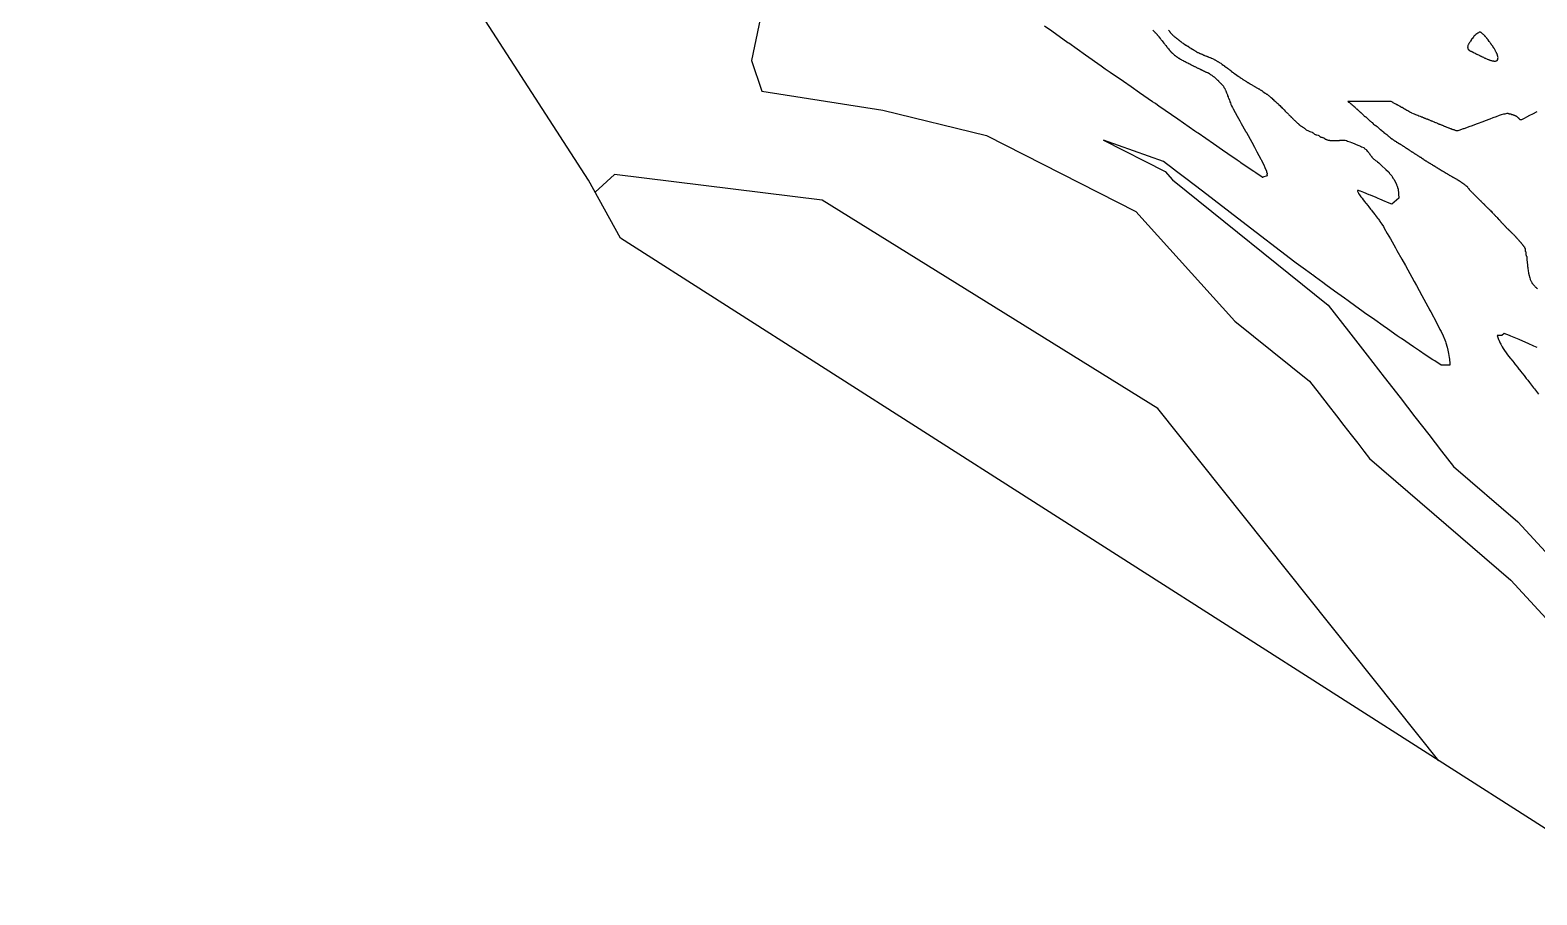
# Model space of a CAD drawing. Header units: metres. Extents: x 483462 to 484492, y 8428718 to 8429266.
# Drawn here: x 483718.7 to 483975.6, y 8428866 to 8429013.4 of the extents above; entities that cross this region are included whole.
import ezdxf

# ---------------------------------------------------------------- set-up
doc = ezdxf.new("R2010")
doc.units = ezdxf.units.M
for name, color, linetype in [('C-TINN-BNDY', 110, 'Continuous'), ('C-TOPO-MAJR', 9, 'Continuous'), ('C-TOPO-MINR', 8, 'Continuous')]:
    doc.layers.add(name, color=color, linetype=linetype)

msp = doc.modelspace()

# ---------------------------------------------------------------- linework, layer by layer
at = {"layer": 'C-TINN-BNDY', "color": 110, "linetype": 'Continuous', "lineweight": -3, "flags": 128}
msp.add_lwpolyline([(483993.83, 8428866.56), (483819.35, 8428977.94), (483813.92, 8428987.8), (483770.38, 8429055.19), (483738.68, 8429097.82), (483737.03, 8429098.64), (483731.94, 8429101.19), (483726.84, 8429103.74), (483721.62, 8429106.34), (483721.48, 8429106.41), (483711.68, 8429111.42)], dxfattribs=at)
at = {"layer": 'C-TOPO-MAJR', "color": 9, "linetype": 'Continuous', "lineweight": -3, "elevation": 1200, "flags": 128}
for points in [[(483844.69, 8429022.65), (483841.66, 8429008.22), (483843.42, 8429003), (483864.06, 8428999.74), (483881.76, 8428995.41), (483907.21, 8428982.47), (483924.1, 8428963.79), (483936.82, 8428953.56), (483938.47, 8428951.44), (483939.99, 8428949.48), (483941.39, 8428947.67), (483942.69, 8428946), (483943.9, 8428944.44), (483945.03, 8428942.99), (483946.08, 8428941.64), (483947.07, 8428940.37), (483971.12, 8428919.67), (483999.22, 8428889.2)], [(483910.1, 8429013.39), (483910.16, 8429013.33), (483910.21, 8429013.28), (483910.25, 8429013.24), (483910.34, 8429013.15), (483910.38, 8429013.11), (483910.43, 8429013.05), (483910.47, 8429013.01), (483910.51, 8429012.97), (483910.55, 8429012.93), (483910.6, 8429012.89), (483910.67, 8429012.81), (483910.71, 8429012.76), (483910.83, 8429012.62), (483910.86, 8429012.58), (483910.94, 8429012.49), (483910.97, 8429012.45), (483911.01, 8429012.41), (483911.06, 8429012.35), (483911.08, 8429012.32), (483911.17, 8429012.22), (483911.19, 8429012.19), (483911.21, 8429012.17), (483911.36, 8429011.98), (483911.38, 8429011.96), (483911.47, 8429011.84), (483911.49, 8429011.82), (483911.54, 8429011.76), (483911.55, 8429011.75), (483911.6, 8429011.69), (483911.64, 8429011.63), (483911.65, 8429011.61), (483911.7, 8429011.55), (483911.8, 8429011.42), (483911.81, 8429011.41), (483911.81, 8429011.41), (483912, 8429011.17), (483912, 8429011.17), (483912, 8429011.17), (483912.02, 8429011.14), (483912.11, 8429011.03), (483912.16, 8429010.97), (483912.2, 8429010.91), (483912.21, 8429010.9), (483912.31, 8429010.77), (483912.47, 8429010.57), (483912.49, 8429010.55), (483912.57, 8429010.44), (483912.6, 8429010.41), (483912.63, 8429010.36), (483912.67, 8429010.32), (483912.74, 8429010.23), (483912.77, 8429010.2), (483912.89, 8429010.05), (483912.91, 8429010.02), (483912.98, 8429009.94), (483913, 8429009.92), (483913.03, 8429009.88), (483913.04, 8429009.87), (483913.07, 8429009.84), (483913.07, 8429009.83), (483913.1, 8429009.8), (483913.18, 8429009.71), (483913.21, 8429009.68), (483913.29, 8429009.59), (483913.32, 8429009.55), (483913.36, 8429009.52), (483913.39, 8429009.49), (483913.43, 8429009.46), (483913.51, 8429009.38), (483913.55, 8429009.34), (483913.63, 8429009.27), (483913.67, 8429009.23), (483913.7, 8429009.21), (483913.72, 8429009.19), (483913.77, 8429009.14), (483913.84, 8429009.09), (483913.9, 8429009.04), (483913.96, 8429009), (483914, 8429008.96), (483914.07, 8429008.92), (483914.13, 8429008.88), (483914.19, 8429008.83), (483914.26, 8429008.79), (483914.28, 8429008.77), (483914.3, 8429008.76), (483914.36, 8429008.72), (483914.43, 8429008.67), (483914.5, 8429008.63), (483914.57, 8429008.59), (483914.64, 8429008.54), (483914.67, 8429008.52), (483914.69, 8429008.51), (483914.77, 8429008.46), (483914.84, 8429008.42), (483914.92, 8429008.38), (483914.99, 8429008.34), (483915.08, 8429008.29), (483915.1, 8429008.28), (483915.13, 8429008.26), (483915.25, 8429008.2), (483915.3, 8429008.17), (483915.45, 8429008.09), (483915.55, 8429008.05), (483915.6, 8429008.02), (483915.76, 8429007.93), (483915.79, 8429007.92), (483915.82, 8429007.9), (483916, 8429007.81), (483916.05, 8429007.79), (483916.25, 8429007.69), (483916.34, 8429007.64), (483916.39, 8429007.62), (483916.61, 8429007.51), (483916.63, 8429007.5), (483916.66, 8429007.48), (483916.88, 8429007.37), (483916.93, 8429007.35), (483917, 8429007.32), (483917.22, 8429007.2), (483917.26, 8429007.19), (483917.49, 8429007.07), (483917.51, 8429007.06), (483917.52, 8429007.06), (483917.55, 8429007.04), (483917.79, 8429006.92), (483917.83, 8429006.9), (483918.07, 8429006.79), (483918.09, 8429006.78), (483918.1, 8429006.78), (483918.31, 8429006.67), (483918.31, 8429006.67), (483918.32, 8429006.67), (483918.32, 8429006.66), (483918.53, 8429006.56), (483918.54, 8429006.56), (483918.56, 8429006.55), (483918.76, 8429006.45), (483918.77, 8429006.45), (483918.91, 8429006.38), (483918.91, 8429006.38), (483918.92, 8429006.38), (483919.07, 8429006.3), (483919.08, 8429006.3), (483919.08, 8429006.3), (483919.19, 8429006.25), (483919.19, 8429006.25), (483919.27, 8429006.22), (483919.27, 8429006.22), (483919.34, 8429006.19), (483919.34, 8429006.19), (483919.4, 8429006.17), (483919.4, 8429006.17), (483919.44, 8429006.16), (483919.46, 8429006.15), (483919.53, 8429006.12), (483919.6, 8429006.08), (483919.68, 8429006.03), (483919.76, 8429005.97), (483919.77, 8429005.97), (483919.85, 8429005.91), (483919.93, 8429005.84), (483920.02, 8429005.77), (483920.05, 8429005.75), (483920.14, 8429005.69), (483920.23, 8429005.63), (483920.3, 8429005.58), (483920.34, 8429005.55), (483920.4, 8429005.51), (483920.47, 8429005.47), (483920.54, 8429005.42), (483920.62, 8429005.36), (483920.65, 8429005.34), (483920.74, 8429005.25), (483920.85, 8429005.14), (483920.89, 8429005.11), (483920.98, 8429005.02), (483921.01, 8429004.99), (483921.13, 8429004.87), (483921.16, 8429004.84), (483921.28, 8429004.72), (483921.32, 8429004.68), (483921.35, 8429004.64), (483921.47, 8429004.53), (483921.5, 8429004.49), (483921.62, 8429004.37), (483921.67, 8429004.33), (483921.7, 8429004.29), (483921.8, 8429004.19), (483921.83, 8429004.16), (483921.85, 8429004.14), (483921.94, 8429004.05), (483921.96, 8429004.03), (483922.04, 8429003.95), (483922.07, 8429003.87), (483922.13, 8429003.81), (483922.21, 8429003.62), (483922.29, 8429003.54), (483922.33, 8429003.49), (483922.37, 8429003.45), (483922.46, 8429003.2), (483922.49, 8429003.18), (483922.51, 8429003.15), (483922.54, 8429003.07), (483922.61, 8429002.88), (483922.67, 8429002.73), (483922.71, 8429002.6), (483922.76, 8429002.47), (483922.81, 8429002.35), (483922.86, 8429002.21), (483922.92, 8429002.04), (483922.94, 8429001.99), (483923.03, 8429001.75), (483923.04, 8429001.73), (483923.15, 8429001.45), (483923.15, 8429001.44), (483923.15, 8429001.43), (483923.24, 8429001.2), (483923.24, 8429001.2), (483923.25, 8429001.17), (483923.32, 8429000.97), (483923.4, 8429000.77), (483923.43, 8429000.7), (483923.53, 8429000.49), (483923.67, 8429000.23), (483923.82, 8428999.95), (483924.16, 8428999.34), (483924.5, 8428998.73), (483924.95, 8428997.91), (483925.19, 8428997.49), (483925.92, 8428996.18), (483925.98, 8428996.06), (483926, 8428996.03), (483926.05, 8428995.95), (483926.97, 8428994.27), (483927.44, 8428993.42), (483927.85, 8428992.67), (483928.54, 8428991.4), (483928.58, 8428991.33), (483928.65, 8428991.2), (483929.11, 8428990.28), (483929.15, 8428990.15), (483929.19, 8428990), (483929.47, 8428989.36), (483929.49, 8428989.21), (483929.59, 8428988.93), (483929.57, 8428988.83), (483929.55, 8428988.78), (483929.61, 8428988.53), (483928.84, 8428988.31), (483928.83, 8428988.3), (483928.82, 8428988.3), (483928.76, 8428988.33), (483928.59, 8428988.43), (483927.65, 8428989.06), (483927.33, 8428989.27), (483926.88, 8428989.57), (483925.11, 8428990.78), (483924.98, 8428990.87), (483924.51, 8428991.2), (483922.88, 8428992.32), (483921.99, 8428992.93), (483920.46, 8428993.99), (483917.83, 8428995.81), (483917.63, 8428995.95), (483917.28, 8428996.18), (483914.35, 8428998.21), (483911.14, 8429000.43), (483910.61, 8429000.8), (483910.43, 8429000.92), (483910.07, 8429001.17), (483907.83, 8429002.71), (483906.39, 8429003.7), (483905.08, 8429004.61), (483902.82, 8429006.16), (483901.98, 8429006.74), (483901.27, 8429007.25), (483898.62, 8429009.12), (483895.77, 8429011.14), (483895.67, 8429011.21), (483895.61, 8429011.25), (483892.86, 8429013.2), (483891.63, 8429014.06)]]:
    msp.add_lwpolyline(points, dxfattribs=at)
at = {"layer": 'C-TOPO-MINR', "color": 8, "linetype": 'Continuous', "lineweight": -3, "flags": 128}
for points, elevation in [([(483912.78, 8429013.4), (483912.82, 8429013.34), (483912.85, 8429013.31), (483912.87, 8429013.27), (483912.92, 8429013.21), (483912.93, 8429013.19), (483912.96, 8429013.16), (483912.97, 8429013.14), (483913.02, 8429013.07), (483913.04, 8429013.04), (483913.06, 8429013.01), (483913.12, 8429012.93), (483913.13, 8429012.91), (483913.17, 8429012.88), (483913.18, 8429012.86), (483913.21, 8429012.83), (483913.29, 8429012.74), (483913.32, 8429012.71), (483913.41, 8429012.62), (483913.43, 8429012.6), (483913.46, 8429012.57), (483913.48, 8429012.55), (483913.51, 8429012.53), (483913.57, 8429012.47), (483913.6, 8429012.45), (483913.71, 8429012.35), (483913.74, 8429012.33), (483913.81, 8429012.27), (483913.84, 8429012.25), (483913.89, 8429012.21), (483913.92, 8429012.19), (483913.96, 8429012.15), (483914.07, 8429012.06), (483914.1, 8429012.04), (483914.3, 8429011.88), (483914.32, 8429011.87), (483914.34, 8429011.85), (483914.46, 8429011.76), (483914.52, 8429011.71), (483914.54, 8429011.7), (483914.59, 8429011.66), (483914.64, 8429011.62), (483914.65, 8429011.61), (483914.71, 8429011.57), (483914.72, 8429011.57), (483914.86, 8429011.46), (483914.87, 8429011.45), (483915.13, 8429011.25), (483915.13, 8429011.25), (483915.13, 8429011.25), (483915.25, 8429011.16), (483915.28, 8429011.14), (483915.28, 8429011.14), (483915.34, 8429011.1), (483915.49, 8429011), (483915.5, 8429011), (483915.75, 8429010.81), (483915.77, 8429010.8), (483915.92, 8429010.7), (483915.94, 8429010.69), (483916, 8429010.68), (483916.07, 8429010.67), (483916.13, 8429010.63), (483916.19, 8429010.59), (483916.21, 8429010.57), (483916.3, 8429010.5), (483916.46, 8429010.39), (483916.49, 8429010.36), (483916.58, 8429010.29), (483916.61, 8429010.28), (483916.67, 8429010.23), (483916.74, 8429010.19), (483916.78, 8429010.17), (483916.87, 8429010.13), (483916.9, 8429010.11), (483916.99, 8429010.07), (483917.01, 8429010.06), (483917.05, 8429010.03), (483917.1, 8429010), (483917.12, 8429009.99), (483917.2, 8429009.94), (483917.23, 8429009.92), (483917.32, 8429009.86), (483917.36, 8429009.83), (483917.42, 8429009.79), (483917.47, 8429009.76), (483917.5, 8429009.74), (483917.54, 8429009.71), (483917.56, 8429009.7), (483917.6, 8429009.67), (483917.63, 8429009.65), (483917.69, 8429009.62), (483917.72, 8429009.6), (483917.79, 8429009.56), (483917.83, 8429009.55), (483917.92, 8429009.52), (483918, 8429009.49), (483918.06, 8429009.47), (483918.1, 8429009.45), (483918.14, 8429009.42), (483918.19, 8429009.4), (483918.27, 8429009.37), (483918.34, 8429009.35), (483918.47, 8429009.31), (483918.53, 8429009.28), (483918.61, 8429009.25), (483918.64, 8429009.23), (483918.65, 8429009.2), (483918.69, 8429009.17), (483918.77, 8429009.14), (483918.85, 8429009.11), (483918.94, 8429009.08), (483919.08, 8429009.03), (483919.16, 8429009), (483919.26, 8429008.96), (483919.31, 8429008.94), (483919.34, 8429008.93), (483919.37, 8429008.92), (483919.48, 8429008.88), (483919.56, 8429008.85), (483919.67, 8429008.8), (483919.8, 8429008.74), (483919.88, 8429008.71), (483920, 8429008.66), (483920.03, 8429008.65), (483920.06, 8429008.63), (483920.13, 8429008.6), (483920.26, 8429008.54), (483920.37, 8429008.49), (483920.5, 8429008.43), (483920.56, 8429008.4), (483920.68, 8429008.33), (483920.71, 8429008.32), (483920.74, 8429008.3), (483920.76, 8429008.29), (483920.78, 8429008.28), (483920.9, 8429008.21), (483920.95, 8429008.18), (483921.06, 8429008.12), (483921.14, 8429008.07), (483921.18, 8429008.04), (483921.3, 8429007.97), (483921.33, 8429007.95), (483921.36, 8429007.93), (483921.49, 8429007.85), (483921.53, 8429007.82), (483921.67, 8429007.73), (483921.73, 8429007.69), (483921.87, 8429007.59), (483921.91, 8429007.56), (483921.94, 8429007.54), (483922.09, 8429007.43), (483922.12, 8429007.42), (483922.14, 8429007.4), (483922.3, 8429007.28), (483922.34, 8429007.25), (483922.52, 8429007.12), (483922.55, 8429007.1), (483922.58, 8429007.07), (483922.77, 8429006.94), (483922.79, 8429006.92), (483922.98, 8429006.78), (483923, 8429006.77), (483923.01, 8429006.76), (483923.21, 8429006.6), (483923.22, 8429006.6), (483923.23, 8429006.59), (483923.45, 8429006.43), (483923.46, 8429006.42), (483923.68, 8429006.25), (483923.69, 8429006.25), (483923.79, 8429006.18), (483923.93, 8429006.07), (483923.93, 8429006.07), (483923.93, 8429006.07), (483924.17, 8429005.89), (483924.18, 8429005.89), (483924.41, 8429005.72), (483924.44, 8429005.7), (483924.67, 8429005.54), (483924.69, 8429005.52), (483924.7, 8429005.52), (483924.7, 8429005.51), (483924.94, 8429005.35), (483924.97, 8429005.33), (483925.19, 8429005.18), (483925.26, 8429005.13), (483925.47, 8429004.99), (483925.51, 8429004.96), (483925.53, 8429004.95), (483925.57, 8429004.92), (483925.78, 8429004.79), (483925.87, 8429004.73), (483926.06, 8429004.62), (483926.12, 8429004.58), (483926.28, 8429004.48), (483926.3, 8429004.46), (483926.33, 8429004.45), (483926.47, 8429004.36), (483926.53, 8429004.33), (483926.67, 8429004.25), (483926.78, 8429004.18), (483926.9, 8429004.11), (483926.96, 8429004.07), (483926.99, 8429004.05), (483927.1, 8429003.99), (483927.16, 8429003.96), (483927.27, 8429003.89), (483927.38, 8429003.84), (483927.45, 8429003.8), (483927.55, 8429003.74), (483927.57, 8429003.72), (483927.6, 8429003.7), (483927.69, 8429003.65), (483927.74, 8429003.62), (483927.84, 8429003.57), (483927.93, 8429003.52), (483928.04, 8429003.45), (483928.13, 8429003.4), (483928.21, 8429003.36), (483928.33, 8429003.29), (483928.41, 8429003.24), (483928.53, 8429003.17), (483928.59, 8429003.13), (483928.66, 8429003.08), (483928.7, 8429003.05), (483928.74, 8429003.02), (483928.81, 8429002.97), (483928.88, 8429002.92), (483929.03, 8429002.82), (483929.1, 8429002.78), (483929.26, 8429002.67), (483929.33, 8429002.62), (483929.51, 8429002.49), (483929.57, 8429002.45), (483929.63, 8429002.4), (483929.83, 8429002.25), (483929.95, 8429002.17), (483930, 8429002.13), (483930.05, 8429002.08), (483930.11, 8429002.03), (483930.22, 8429001.93), (483930.26, 8429001.91), (483930.48, 8429001.72), (483930.5, 8429001.7), (483930.74, 8429001.5), (483930.75, 8429001.49), (483930.76, 8429001.48), (483931.01, 8429001.25), (483931.01, 8429001.25), (483931.07, 8429001.19), (483931.25, 8429001.02), (483931.26, 8429001.01), (483931.39, 8429000.89), (483931.39, 8429000.88), (483931.47, 8429000.82), (483931.54, 8429000.75), (483931.55, 8429000.74), (483931.7, 8429000.59), (483931.72, 8429000.57), (483931.75, 8429000.54), (483932, 8429000.28), (483932.04, 8429000.25), (483932.18, 8429000.11), (483932.2, 8429000.09), (483932.26, 8429000.03), (483932.29, 8429000.01), (483932.35, 8428999.95), (483932.38, 8428999.92), (483932.48, 8428999.82), (483932.52, 8428999.78), (483932.69, 8428999.6), (483932.75, 8428999.54), (483932.92, 8428999.37), (483932.99, 8428999.29), (483933.06, 8428999.22), (483933.21, 8428999.07), (483933.29, 8428998.98), (483933.42, 8428998.85), (483933.49, 8428998.78), (483933.55, 8428998.71), (483933.61, 8428998.66), (483933.65, 8428998.62), (483933.7, 8428998.57), (483933.74, 8428998.54), (483933.8, 8428998.48), (483933.86, 8428998.42), (483933.94, 8428998.34), (483934.03, 8428998.25), (483934.14, 8428998.14), (483934.22, 8428998.06), (483934.33, 8428997.96), (483934.43, 8428997.86), (483934.5, 8428997.8), (483934.61, 8428997.7), (483934.67, 8428997.65), (483934.76, 8428997.56), (483934.79, 8428997.54), (483934.87, 8428997.46), (483934.89, 8428997.44), (483934.97, 8428997.37), (483934.99, 8428997.35), (483935.07, 8428997.27), (483935.09, 8428997.25), (483935.19, 8428997.17), (483935.22, 8428997.15), (483935.33, 8428997.07), (483935.36, 8428997.04), (483935.48, 8428996.96), (483935.61, 8428996.88), (483935.64, 8428996.86), (483935.78, 8428996.79), (483935.81, 8428996.77), (483935.93, 8428996.69), (483935.94, 8428996.69), (483935.95, 8428996.68), (483936.08, 8428996.55), (483936.09, 8428996.54), (483936.23, 8428996.41), (483936.23, 8428996.41), (483936.36, 8428996.33), (483936.36, 8428996.33), (483936.51, 8428996.26), (483936.51, 8428996.26), (483936.64, 8428996.2), (483936.65, 8428996.2), (483936.65, 8428996.2), (483936.85, 8428996.12), (483936.85, 8428996.11), (483937.04, 8428996.04), (483937.04, 8428996.04), (483937.24, 8428995.98), (483937.24, 8428995.98), (483937.41, 8428995.91), (483937.42, 8428995.91), (483937.54, 8428995.79), (483937.55, 8428995.77), (483937.67, 8428995.66), (483937.68, 8428995.65), (483937.84, 8428995.59), (483937.86, 8428995.58), (483937.88, 8428995.57), (483938.05, 8428995.53), (483938.08, 8428995.53), (483938.27, 8428995.47), (483938.29, 8428995.46), (483938.43, 8428995.41), (483938.5, 8428995.34), (483938.52, 8428995.32), (483938.6, 8428995.25), (483938.62, 8428995.22), (483938.71, 8428995.19), (483938.74, 8428995.17), (483938.87, 8428995.13), (483938.91, 8428995.12), (483939.02, 8428995.08), (483939.06, 8428995.07), (483939.21, 8428995.02), (483939.24, 8428995.01), (483939.34, 8428994.98), (483939.39, 8428994.94), (483939.41, 8428994.91), (483939.44, 8428994.88), (483939.49, 8428994.83), (483939.51, 8428994.81), (483939.52, 8428994.8), (483939.53, 8428994.79), (483939.57, 8428994.78), (483939.65, 8428994.75), (483939.69, 8428994.74), (483939.82, 8428994.71), (483939.87, 8428994.69), (483939.99, 8428994.66), (483940.04, 8428994.65), (483940.1, 8428994.64), (483940.23, 8428994.61), (483940.29, 8428994.6), (483940.38, 8428994.59), (483940.48, 8428994.58), (483940.54, 8428994.57), (483940.64, 8428994.56), (483940.71, 8428994.56), (483940.81, 8428994.56), (483940.85, 8428994.56), (483940.95, 8428994.56), (483941.01, 8428994.56), (483941.11, 8428994.56), (483941.17, 8428994.56), (483941.28, 8428994.56), (483941.34, 8428994.57), (483941.47, 8428994.57), (483941.53, 8428994.58), (483941.67, 8428994.58), (483941.73, 8428994.59), (483941.88, 8428994.59), (483941.94, 8428994.6), (483941.99, 8428994.61), (483942.14, 8428994.62), (483942.2, 8428994.62), (483942.35, 8428994.63), (483942.51, 8428994.65), (483942.6, 8428994.62), (483942.75, 8428994.64), (483942.9, 8428994.63), (483943.1, 8428994.56), (483943.3, 8428994.49), (483943.67, 8428994.35), (483943.98, 8428994.23), (483944.43, 8428994.05), (483944.78, 8428993.9), (483945.21, 8428993.73), (483945.53, 8428993.59), (483945.7, 8428993.5), (483946.05, 8428993.36), (483946.15, 8428993.26), (483946.24, 8428993.14), (483946.46, 8428993.04), (483946.55, 8428992.91), (483946.65, 8428992.77), (483946.74, 8428992.73), (483946.84, 8428992.59), (483946.89, 8428992.53), (483946.99, 8428992.4), (483947.02, 8428992.34), (483947.12, 8428992.21), (483947.15, 8428992.16), (483947.25, 8428992.03), (483947.34, 8428991.92), (483947.36, 8428991.89), (483947.46, 8428991.76), (483947.56, 8428991.64), (483947.57, 8428991.62), (483947.69, 8428991.51), (483947.78, 8428991.42), (483947.79, 8428991.41), (483947.88, 8428991.33), (483947.97, 8428991.26), (483947.97, 8428991.26), (483948.03, 8428991.22), (483948.07, 8428991.19), (483948.07, 8428991.19), (483948.18, 8428991.11), (483948.29, 8428991.04), (483948.42, 8428990.94), (483948.61, 8428990.77), (483948.68, 8428990.71), (483949.11, 8428990.32), (483949.21, 8428990.22), (483949.72, 8428989.76), (483949.79, 8428989.69), (483949.84, 8428989.64), (483950.28, 8428989.23), (483950.32, 8428989.17), (483950.37, 8428989.1), (483950.41, 8428989.04), (483950.46, 8428988.97), (483950.51, 8428988.89), (483950.83, 8428988.58), (483950.9, 8428988.44), (483951.04, 8428988.15), (483951.21, 8428987.96), (483951.39, 8428987.57), (483951.44, 8428987.5), (483951.48, 8428987.45), (483951.63, 8428987.07), (483951.65, 8428987.04), (483951.67, 8428987), (483951.74, 8428986.82), (483951.78, 8428986.72), (483951.79, 8428986.7), (483951.83, 8428986.6), (483951.84, 8428986.58), (483951.91, 8428986.28), (483951.91, 8428986.28), (483951.91, 8428986.28), (483951.92, 8428986.23), (483952, 8428985.61), (483952, 8428985.59), (483952, 8428985.57), (483952, 8428985.55), (483952, 8428985.53), (483952, 8428985.52), (483952, 8428985.5), (483952, 8428985.49), (483952.07, 8428984.76), (483952.07, 8428984.75), (483950.86, 8428983.73), (483950.13, 8428984.03), (483950.01, 8428984.08), (483949.74, 8428984.2), (483948.82, 8428984.58), (483948.5, 8428984.71), (483948.18, 8428984.84), (483947.22, 8428985.24), (483947, 8428985.33), (483946.1, 8428985.69), (483945.5, 8428985.93), (483945.43, 8428985.95), (483945.16, 8428986.05), (483945.07, 8428986.08), (483945.05, 8428986.08), (483945.02, 8428986.07), (483945.03, 8428986.06), (483945.01, 8428986.04), (483945.02, 8428986.03), (483945.02, 8428985.97), (483945.05, 8428985.83), (483945.14, 8428985.63), (483945.19, 8428985.57), (483945.32, 8428985.33), (483945.46, 8428985.14), (483945.57, 8428984.99), (483945.78, 8428984.73), (483945.99, 8428984.47), (483946.18, 8428984.21), (483946.37, 8428983.98), (483946.49, 8428983.82), (483946.75, 8428983.48), (483946.93, 8428983.26), (483947.21, 8428982.89), (483947.37, 8428982.69), (483947.66, 8428982.32), (483948, 8428981.89), (483948.07, 8428981.8), (483948.43, 8428981.35), (483948.44, 8428981.34), (483948.51, 8428981.24), (483948.74, 8428980.93), (483948.82, 8428980.8), (483949.14, 8428980.31), (483949.41, 8428979.9), (483949.57, 8428979.62), (483950.08, 8428978.74), (483950.35, 8428978.27), (483950.6, 8428977.83), (483951.49, 8428976.26), (483951.73, 8428975.84), (483952.57, 8428974.33), (483953.17, 8428973.26), (483953.56, 8428972.56), (483954.27, 8428971.27), (483954.66, 8428970.57), (483955.03, 8428969.88), (483955.98, 8428968.14), (483956.99, 8428966.29), (483957.19, 8428965.91), (483957.28, 8428965.74), (483957.47, 8428965.38), (483958.44, 8428963.56), (483959.05, 8428962.39), (483959.25, 8428962), (483959.59, 8428961.3), (483959.74, 8428960.99), (483959.76, 8428960.91), (483959.98, 8428960.33), (483960.05, 8428960.08), (483960.26, 8428959.35), (483960.38, 8428958.84), (483960.52, 8428958.3), (483960.64, 8428957.59), (483960.7, 8428957.31), (483960.73, 8428956.56), (483960.71, 8428956.31), (483960.51, 8428956.31), (483959.66, 8428956.31), (483959.42, 8428956.31), (483959.35, 8428956.27), (483959.27, 8428956.31), (483958.16, 8428957), (483957.85, 8428957.21), (483956.55, 8428958.05), (483955.56, 8428958.72), (483954.56, 8428959.39), (483952.47, 8428960.82), (483952.26, 8428960.97), (483951.78, 8428961.3), (483950.12, 8428962.46), (483949.39, 8428962.98), (483947.96, 8428963.99), (483946.21, 8428965.23), (483945.75, 8428965.56), (483944.73, 8428966.29), (483943.39, 8428967.25), (483942.77, 8428967.71), (483941.09, 8428968.92), (483939.62, 8428969.98), (483939.06, 8428970.39), (483937.85, 8428971.27), (483937.31, 8428971.67), (483937.21, 8428971.74), (483937.14, 8428971.79), (483935.71, 8428972.84), (483934.96, 8428973.39), (483934.53, 8428973.69), (483934.31, 8428973.85), (483925.3, 8428980.76), (483918.56, 8428985.92), (483915.71, 8428988.11), (483914.14, 8428989.31), (483913.14, 8428990.08), (483912.45, 8428990.61), (483911.94, 8428990.99), (483901.7, 8428994.64), (483912.18, 8428989.31), (483913.48, 8428987.87), (483940.01, 8428966.53), (483943.45, 8428962.1), (483946.62, 8428958.01), (483949.55, 8428954.24), (483952.27, 8428950.75), (483954.79, 8428947.5), (483957.14, 8428944.48), (483959.34, 8428941.65), (483961.39, 8428939), (483972.34, 8428929.59), (484030.95, 8428866.01)], 1198), ([(483975.58, 8428999.48), (483974.81, 8428999.08), (483974.32, 8428998.83), (483973.8, 8428998.56), (483973.39, 8428998.34), (483973.21, 8428998.24), (483972.96, 8428998.12), (483972.93, 8428998.1), (483972.73, 8428998.11), (483972.69, 8428998.15), (483972.65, 8428998.18), (483972.63, 8428998.22), (483972.58, 8428998.27), (483972.55, 8428998.31), (483972.5, 8428998.36), (483972.45, 8428998.4), (483972.38, 8428998.46), (483972.32, 8428998.51), (483972.28, 8428998.54), (483972.25, 8428998.58), (483972.2, 8428998.61), (483972.18, 8428998.64), (483972.15, 8428998.67), (483972.07, 8428998.71), (483972.02, 8428998.72), (483972, 8428998.73), (483971.94, 8428998.76), (483971.9, 8428998.78), (483971.86, 8428998.8), (483971.82, 8428998.82), (483971.78, 8428998.83), (483971.74, 8428998.84), (483971.7, 8428998.85), (483971.63, 8428998.87), (483971.61, 8428998.89), (483971.57, 8428998.91), (483971.46, 8428998.94), (483971.42, 8428998.94), (483971.34, 8428998.96), (483971.3, 8428998.98), (483971.26, 8428999), (483971.23, 8428999.02), (483971.2, 8428999.04), (483971.17, 8428999.06), (483971.14, 8428999.08), (483971.03, 8428999.09), (483970.89, 8428999.08), (483970.85, 8428999.1), (483970.8, 8428999.11), (483970.76, 8428999.13), (483970.73, 8428999.14), (483970.7, 8428999.15), (483970.67, 8428999.16), (483970.65, 8428999.18), (483970.62, 8428999.19), (483970.59, 8428999.2), (483970.44, 8428999.19), (483970.28, 8428999.14), (483970.13, 8428999.08), (483970.1, 8428999.09), (483969.86, 8428999.09), (483969.47, 8428998.95), (483969.13, 8428998.82), (483968.62, 8428998.63), (483968.06, 8428998.42), (483967.54, 8428998.23), (483966.78, 8428997.94), (483966.34, 8428997.78), (483965.42, 8428997.44), (483964.35, 8428997.04), (483964.12, 8428996.95), (483963.13, 8428996.58), (483963.03, 8428996.55), (483962.3, 8428996.28), (483962.29, 8428996.28), (483962.12, 8428996.22), (483961.85, 8428996.22), (483961.82, 8428996.23), (483961.82, 8428996.23), (483961.68, 8428996.29), (483961.58, 8428996.33), (483961.57, 8428996.33), (483961.57, 8428996.33), (483961.56, 8428996.33), (483961.46, 8428996.37), (483961.45, 8428996.37), (483961.3, 8428996.42), (483961.29, 8428996.42), (483961.12, 8428996.48), (483961.12, 8428996.49), (483960.99, 8428996.53), (483960.98, 8428996.54), (483960.87, 8428996.58), (483960.85, 8428996.59), (483960.74, 8428996.63), (483960.72, 8428996.64), (483960.61, 8428996.69), (483960.59, 8428996.7), (483960.44, 8428996.76), (483960.29, 8428996.82), (483960.28, 8428996.82), (483960.16, 8428996.86), (483960.15, 8428996.87), (483960.03, 8428996.9), (483960.02, 8428996.91), (483960, 8428996.92), (483959.88, 8428996.97), (483959.84, 8428996.98), (483959.7, 8428997.04), (483959.67, 8428997.06), (483959.55, 8428997.11), (483959.51, 8428997.13), (483959.37, 8428997.19), (483959.34, 8428997.2), (483959.23, 8428997.24), (483959.11, 8428997.28), (483959.1, 8428997.29), (483958.98, 8428997.33), (483958.96, 8428997.33), (483958.94, 8428997.35), (483958.83, 8428997.39), (483958.77, 8428997.42), (483958.62, 8428997.48), (483958.56, 8428997.51), (483958.41, 8428997.57), (483958.34, 8428997.61), (483958.19, 8428997.67), (483958.11, 8428997.7), (483957.97, 8428997.77), (483957.86, 8428997.81), (483957.82, 8428997.83), (483957.72, 8428997.86), (483957.7, 8428997.87), (483957.6, 8428997.9), (483957.57, 8428997.91), (483957.52, 8428997.94), (483957.41, 8428997.98), (483957.31, 8428998.02), (483957.18, 8428998.08), (483957.12, 8428998.11), (483957.03, 8428998.15), (483956.94, 8428998.18), (483956.92, 8428998.19), (483956.83, 8428998.21), (483956.8, 8428998.22), (483956.76, 8428998.24), (483956.67, 8428998.28), (483956.6, 8428998.31), (483956.5, 8428998.35), (483956.44, 8428998.38), (483956.37, 8428998.41), (483956.3, 8428998.43), (483956.23, 8428998.46), (483956.16, 8428998.49), (483956.11, 8428998.51), (483956.05, 8428998.53), (483956.02, 8428998.54), (483956, 8428998.55), (483955.93, 8428998.57), (483955.83, 8428998.61), (483955.73, 8428998.65), (483955.48, 8428998.75), (483955.28, 8428998.84), (483954.96, 8428998.97), (483954.73, 8428999.06), (483954.56, 8428999.14), (483954.27, 8428999.25), (483954.2, 8428999.28), (483954.18, 8428999.29), (483954.05, 8428999.35), (483954.02, 8428999.36), (483953.91, 8428999.41), (483953.76, 8428999.5), (483953.72, 8428999.53), (483953.55, 8428999.63), (483953.48, 8428999.67), (483953.42, 8428999.71), (483953.27, 8428999.79), (483953.24, 8428999.81), (483953.07, 8428999.91), (483953.02, 8428999.94), (483952.84, 8429000.04), (483952.79, 8429000.07), (483952.6, 8429000.18), (483952.56, 8429000.2), (483952.52, 8429000.22), (483952.34, 8429000.33), (483952.31, 8429000.35), (483952.13, 8429000.45), (483952.11, 8429000.46), (483951.93, 8429000.56), (483951.91, 8429000.57), (483951.74, 8429000.66), (483951.72, 8429000.67), (483951.54, 8429000.77), (483951.53, 8429000.78), (483951.32, 8429000.89), (483951.31, 8429000.9), (483951.09, 8429001.02), (483951.08, 8429001.03), (483951.08, 8429001.03), (483950.84, 8429001.16), (483950.84, 8429001.16), (483950.75, 8429001.21), (483950.53, 8429001.21), (483950.52, 8429001.21), (483950.17, 8429001.21), (483950.15, 8429001.21), (483949.81, 8429001.21), (483949.5, 8429001.21), (483949.2, 8429001.21), (483949.14, 8429001.21), (483949.06, 8429001.21), (483948.77, 8429001.21), (483948.66, 8429001.21), (483948.61, 8429001.21), (483948.34, 8429001.21), (483948.11, 8429001.21), (483947.93, 8429001.21), (483947.72, 8429001.21), (483947.49, 8429001.21), (483947.3, 8429001.21), (483947.16, 8429001.21), (483946.99, 8429001.21), (483946.81, 8429001.21), (483946.66, 8429001.21), (483946.44, 8429001.21), (483946.3, 8429001.21), (483946.16, 8429001.21), (483946.04, 8429001.21), (483945.99, 8429001.21), (483945.82, 8429001.21), (483945.72, 8429001.21), (483945.53, 8429001.21), (483945.46, 8429001.21), (483945.29, 8429001.21), (483945.23, 8429001.21), (483945.08, 8429001.21), (483945.04, 8429001.21), (483944.91, 8429001.21), (483944.86, 8429001.21), (483944.81, 8429001.21), (483944.68, 8429001.21), (483944.64, 8429001.21), (483944.49, 8429001.21), (483944.46, 8429001.21), (483944.34, 8429001.21), (483944.34, 8429001.21), (483944.25, 8429001.21), (483944.23, 8429001.21), (483944.15, 8429001.21), (483944.13, 8429001.21), (483944.12, 8429001.21), (483943.98, 8429001.21), (483943.97, 8429001.21), (483943.74, 8429001.21), (483943.73, 8429001.21), (483943.72, 8429001.21), (483943.51, 8429001.21), (483943.51, 8429001.21), (483943.34, 8429001.21), (483943.46, 8429001.13), (483943.47, 8429001.13), (483943.62, 8429001.03), (483943.62, 8429001.03), (483943.78, 8429000.91), (483943.78, 8429000.91), (483943.88, 8429000.83), (483943.89, 8429000.83), (483943.95, 8429000.78), (483944, 8429000.74), (483944.01, 8429000.73), (483944.09, 8429000.66), (483944.1, 8429000.66), (483944.2, 8429000.57), (483944.21, 8429000.56), (483944.3, 8429000.49), (483944.31, 8429000.48), (483944.39, 8429000.4), (483944.4, 8429000.39), (483944.5, 8429000.31), (483944.52, 8429000.29), (483944.54, 8429000.27), (483944.65, 8429000.17), (483944.67, 8429000.15), (483944.79, 8429000.03), (483944.82, 8429000.01), (483944.89, 8428999.94), (483944.92, 8428999.92), (483944.96, 8428999.89), (483945, 8428999.86), (483945.02, 8428999.83), (483945.11, 8428999.75), (483945.15, 8428999.71), (483945.3, 8428999.57), (483945.36, 8428999.51), (483945.39, 8428999.47), (483945.47, 8428999.4), (483945.5, 8428999.38), (483945.55, 8428999.34), (483945.58, 8428999.32), (483945.68, 8428999.22), (483945.74, 8428999.16), (483945.9, 8428999), (483946.01, 8428998.9), (483946.08, 8428998.83), (483946.16, 8428998.75), (483946.21, 8428998.72), (483946.23, 8428998.7), (483946.27, 8428998.68), (483946.29, 8428998.67), (483946.34, 8428998.64), (483946.38, 8428998.62), (483946.42, 8428998.59), (483946.48, 8428998.54), (483946.57, 8428998.45), (483946.68, 8428998.35), (483946.85, 8428998.18), (483946.94, 8428998.09), (483947.05, 8428997.98), (483947.09, 8428997.94), (483947.14, 8428997.92), (483947.17, 8428997.9), (483947.23, 8428997.88), (483947.27, 8428997.84), (483947.39, 8428997.72), (483947.47, 8428997.65), (483947.69, 8428997.43), (483947.75, 8428997.37), (483947.89, 8428997.24), (483947.91, 8428997.22), (483947.97, 8428997.19), (483948.02, 8428997.17), (483948.04, 8428997.16), (483948.08, 8428997.14), (483948.09, 8428997.13), (483948.13, 8428997.12), (483948.17, 8428997.1), (483948.19, 8428997.08), (483948.34, 8428996.94), (483948.38, 8428996.91), (483948.67, 8428996.64), (483948.7, 8428996.62), (483948.86, 8428996.47), (483948.87, 8428996.46), (483948.93, 8428996.43), (483948.99, 8428996.4), (483948.99, 8428996.4), (483949.04, 8428996.37), (483949.05, 8428996.36), (483949.2, 8428996.22), (483949.2, 8428996.22), (483949.2, 8428996.22), (483949.2, 8428996.22), (483949.48, 8428995.97), (483949.48, 8428995.96), (483949.63, 8428995.83), (483949.63, 8428995.83), (483949.64, 8428995.83), (483949.68, 8428995.8), (483949.72, 8428995.77), (483949.72, 8428995.77), (483949.77, 8428995.74), (483949.82, 8428995.71), (483949.82, 8428995.7), (483949.93, 8428995.61), (483949.95, 8428995.6), (483949.97, 8428995.58), (483950.16, 8428995.41), (483950.18, 8428995.39), (483950.28, 8428995.3), (483950.29, 8428995.29), (483950.34, 8428995.26), (483950.35, 8428995.25), (483950.4, 8428995.22), (483950.41, 8428995.21), (483950.45, 8428995.18), (483950.49, 8428995.16), (483950.51, 8428995.15), (483950.62, 8428995.05), (483950.65, 8428995.03), (483950.77, 8428994.93), (483950.8, 8428994.91), (483950.82, 8428994.89), (483950.85, 8428994.87), (483950.88, 8428994.85), (483950.9, 8428994.84), (483951.01, 8428994.75), (483951.05, 8428994.73), (483951.09, 8428994.7), (483951.21, 8428994.62), (483951.23, 8428994.6), (483951.26, 8428994.58), (483951.29, 8428994.56), (483951.31, 8428994.54), (483951.4, 8428994.49), (483951.44, 8428994.47), (483951.48, 8428994.44), (483951.56, 8428994.39), (483951.59, 8428994.37), (483951.62, 8428994.35), (483951.65, 8428994.32), (483951.68, 8428994.3), (483951.76, 8428994.26), (483951.8, 8428994.24), (483951.84, 8428994.21), (483951.92, 8428994.17), (483951.95, 8428994.15), (483951.99, 8428994.12), (483952.02, 8428994.1), (483952.06, 8428994.07), (483952.13, 8428994.04), (483952.17, 8428994.01), (483952.26, 8428993.96), (483952.32, 8428993.93), (483952.39, 8428993.88), (483952.49, 8428993.82), (483952.56, 8428993.78), (483952.63, 8428993.73), (483952.67, 8428993.71), (483952.7, 8428993.69), (483952.75, 8428993.66), (483952.78, 8428993.64), (483952.85, 8428993.59), (483952.93, 8428993.54), (483953.01, 8428993.49), (483953.09, 8428993.44), (483953.15, 8428993.4), (483953.18, 8428993.38), (483953.21, 8428993.36), (483953.26, 8428993.33), (483953.32, 8428993.29), (483953.39, 8428993.24), (483953.46, 8428993.19), (483953.52, 8428993.16), (483953.58, 8428993.11), (483953.61, 8428993.1), (483953.64, 8428993.08), (483953.7, 8428993.04), (483953.74, 8428993.01), (483953.81, 8428992.97), (483953.87, 8428992.93), (483953.94, 8428992.88), (483954.03, 8428992.82), (483954.08, 8428992.79), (483954.16, 8428992.73), (483954.2, 8428992.71), (483954.27, 8428992.66), (483954.29, 8428992.65), (483954.37, 8428992.6), (483954.39, 8428992.59), (483954.41, 8428992.57), (483954.53, 8428992.5), (483954.57, 8428992.47), (483954.68, 8428992.4), (483954.71, 8428992.38), (483954.78, 8428992.33), (483954.8, 8428992.33), (483954.81, 8428992.32), (483954.88, 8428992.27), (483954.92, 8428992.25), (483955.02, 8428992.18), (483955.13, 8428992.11), (483955.16, 8428992.1), (483955.22, 8428992.05), (483955.23, 8428992.05), (483955.24, 8428992.04), (483955.31, 8428992), (483955.34, 8428991.98), (483955.46, 8428991.9), (483955.59, 8428991.82), (483955.61, 8428991.81), (483955.68, 8428991.76), (483955.68, 8428991.76), (483955.69, 8428991.76), (483955.76, 8428991.71), (483955.77, 8428991.71), (483955.92, 8428991.61), (483955.93, 8428991.6), (483956.07, 8428991.51), (483956.08, 8428991.51), (483956.14, 8428991.47), (483956.14, 8428991.47), (483956.2, 8428991.43), (483956.25, 8428991.39), (483956.25, 8428991.39), (483956.3, 8428991.36), (483956.31, 8428991.35), (483956.48, 8428991.25), (483956.48, 8428991.25), (483956.49, 8428991.24), (483956.65, 8428991.14), (483956.65, 8428991.14), (483956.71, 8428991.1), (483956.71, 8428991.1), (483956.77, 8428991.06), (483956.84, 8428991.01), (483956.84, 8428991.01), (483956.92, 8428990.96), (483956.93, 8428990.96), (483957.02, 8428990.9), (483957.03, 8428990.89), (483957.19, 8428990.79), (483957.2, 8428990.79), (483957.29, 8428990.73), (483957.3, 8428990.72), (483957.37, 8428990.68), (483957.44, 8428990.64), (483957.45, 8428990.63), (483957.54, 8428990.57), (483957.56, 8428990.56), (483957.72, 8428990.46), (483957.74, 8428990.45), (483957.83, 8428990.39), (483957.85, 8428990.38), (483957.92, 8428990.34), (483957.93, 8428990.33), (483958, 8428990.29), (483958.06, 8428990.25), (483958.08, 8428990.24), (483958.15, 8428990.19), (483958.17, 8428990.18), (483958.26, 8428990.12), (483958.3, 8428990.1), (483958.44, 8428990.01), (483958.49, 8428989.99), (483958.58, 8428989.93), (483958.61, 8428989.91), (483958.68, 8428989.87), (483958.74, 8428989.83), (483958.77, 8428989.81), (483958.86, 8428989.76), (483958.91, 8428989.73), (483959.03, 8428989.65), (483959.09, 8428989.62), (483959.17, 8428989.57), (483959.22, 8428989.54), (483959.28, 8428989.5), (483959.33, 8428989.47), (483959.4, 8428989.43), (483959.47, 8428989.39), (483959.52, 8428989.36), (483959.63, 8428989.3), (483959.69, 8428989.26), (483959.76, 8428989.21), (483959.83, 8428989.18), (483959.89, 8428989.14), (483959.96, 8428989.1), (483960.02, 8428989.06), (483960.08, 8428989.02), (483960.14, 8428988.99), (483960.2, 8428988.95), (483960.27, 8428988.91), (483960.33, 8428988.88), (483960.41, 8428988.83), (483960.49, 8428988.78), (483960.56, 8428988.74), (483960.61, 8428988.71), (483960.65, 8428988.69), (483960.72, 8428988.66), (483960.76, 8428988.63), (483960.82, 8428988.6), (483960.9, 8428988.55), (483960.98, 8428988.51), (483961.05, 8428988.46), (483961.13, 8428988.42), (483961.16, 8428988.4), (483961.23, 8428988.37), (483961.26, 8428988.35), (483961.33, 8428988.31), (483961.39, 8428988.28), (483961.46, 8428988.24), (483961.52, 8428988.2), (483961.59, 8428988.16), (483961.66, 8428988.12), (483961.69, 8428988.1), (483961.72, 8428988.08), (483961.79, 8428988.04), (483961.84, 8428988.02), (483961.91, 8428987.98), (483961.95, 8428987.95), (483962.02, 8428987.91), (483962.05, 8428987.89), (483962.13, 8428987.84), (483962.16, 8428987.82), (483962.24, 8428987.77), (483962.27, 8428987.75), (483962.33, 8428987.71), (483962.36, 8428987.69), (483962.42, 8428987.65), (483962.5, 8428987.6), (483962.53, 8428987.58), (483962.62, 8428987.52), (483962.65, 8428987.5), (483962.76, 8428987.42), (483962.78, 8428987.4), (483962.81, 8428987.39), (483962.91, 8428987.31), (483962.94, 8428987.29), (483963.02, 8428987.24), (483963.1, 8428987.18), (483963.12, 8428987.17), (483963.14, 8428987.15), (483963.26, 8428987.06), (483963.27, 8428987.05), (483963.38, 8428986.96), (483963.4, 8428986.95), (483963.48, 8428986.89), (483963.49, 8428986.88), (483963.56, 8428986.83), (483963.57, 8428986.82), (483963.63, 8428986.78), (483963.68, 8428986.74), (483963.69, 8428986.73), (483963.75, 8428986.67), (483963.75, 8428986.67), (483963.75, 8428986.66), (483963.76, 8428986.62), (483963.76, 8428986.61), (483963.78, 8428986.56), (483963.78, 8428986.56), (483963.88, 8428986.47), (483963.88, 8428986.47), (483963.99, 8428986.38), (483963.99, 8428986.37), (483963.99, 8428986.37), (483964, 8428986.32), (483964, 8428986.32), (483964.01, 8428986.27), (483964.01, 8428986.27), (483964.02, 8428986.25), (483964.07, 8428986.19), (483964.07, 8428986.19), (483964.16, 8428986.11), (483964.26, 8428986.02), (483964.26, 8428986.01), (483964.32, 8428985.95), (483964.33, 8428985.94), (483964.33, 8428985.94), (483964.39, 8428985.88), (483964.4, 8428985.87), (483964.47, 8428985.79), (483964.56, 8428985.7), (483964.58, 8428985.69), (483964.66, 8428985.61), (483964.66, 8428985.6), (483964.67, 8428985.59), (483964.75, 8428985.51), (483964.77, 8428985.49), (483964.85, 8428985.41), (483964.94, 8428985.32), (483964.96, 8428985.3), (483965.05, 8428985.21), (483965.06, 8428985.2), (483965.08, 8428985.18), (483965.17, 8428985.09), (483965.19, 8428985.07), (483965.28, 8428984.98), (483965.31, 8428984.95), (483965.41, 8428984.86), (483965.43, 8428984.83), (483965.52, 8428984.75), (483965.54, 8428984.72), (483965.57, 8428984.7), (483965.65, 8428984.61), (483965.7, 8428984.57), (483965.78, 8428984.49), (483965.86, 8428984.41), (483965.92, 8428984.36), (483966, 8428984.28), (483966.04, 8428984.24), (483966.07, 8428984.2), (483966.14, 8428984.14), (483966.19, 8428984.09), (483966.25, 8428984.03), (483966.3, 8428983.98), (483966.36, 8428983.92), (483966.42, 8428983.86), (483966.46, 8428983.82), (483966.51, 8428983.77), (483966.56, 8428983.72), (483966.62, 8428983.67), (483966.66, 8428983.62), (483966.7, 8428983.58), (483966.76, 8428983.52), (483966.82, 8428983.47), (483966.88, 8428983.41), (483966.94, 8428983.35), (483967, 8428983.29), (483967.06, 8428983.22), (483967.09, 8428983.19), (483967.16, 8428983.12), (483967.19, 8428983.09), (483967.22, 8428983.06), (483967.3, 8428982.98), (483967.34, 8428982.94), (483967.42, 8428982.86), (483967.46, 8428982.82), (483967.53, 8428982.74), (483967.61, 8428982.66), (483967.66, 8428982.62), (483967.77, 8428982.5), (483967.8, 8428982.47), (483967.82, 8428982.45), (483967.93, 8428982.33), (483967.96, 8428982.3), (483968.05, 8428982.22), (483968.13, 8428982.13), (483968.16, 8428982.11), (483968.24, 8428982.02), (483968.26, 8428982), (483968.36, 8428981.89), (483968.38, 8428981.87), (483968.46, 8428981.79), (483968.47, 8428981.78), (483968.55, 8428981.69), (483968.63, 8428981.61), (483968.64, 8428981.6), (483968.78, 8428981.45), (483968.79, 8428981.44), (483968.79, 8428981.44), (483968.92, 8428981.3), (483968.92, 8428981.3), (483968.96, 8428981.27), (483968.98, 8428981.24), (483968.98, 8428981.24), (483968.98, 8428981.24), (483969.05, 8428981.17), (483969.05, 8428981.17), (483969.18, 8428981.03), (483969.19, 8428981.02), (483969.3, 8428980.9), (483969.3, 8428980.89), (483969.36, 8428980.83), (483969.36, 8428980.83), (483969.41, 8428980.78), (483969.41, 8428980.77), (483969.45, 8428980.74), (483969.46, 8428980.72), (483969.56, 8428980.61), (483969.66, 8428980.5), (483969.68, 8428980.48), (483969.72, 8428980.43), (483969.73, 8428980.43), (483969.76, 8428980.39), (483969.77, 8428980.38), (483969.81, 8428980.35), (483969.83, 8428980.32), (483969.9, 8428980.24), (483970, 8428980.14), (483970.03, 8428980.1), (483970.1, 8428980.03), (483970.11, 8428980.02), (483970.13, 8428980), (483970.2, 8428979.93), (483970.23, 8428979.9), (483970.3, 8428979.83), (483970.34, 8428979.78), (483970.41, 8428979.7), (483970.48, 8428979.63), (483970.53, 8428979.59), (483970.6, 8428979.52), (483970.64, 8428979.48), (483970.73, 8428979.39), (483970.76, 8428979.36), (483970.79, 8428979.33), (483970.86, 8428979.26), (483970.9, 8428979.22), (483970.95, 8428979.17), (483971, 8428979.13), (483971.05, 8428979.09), (483971.09, 8428979.05), (483971.13, 8428979.01), (483971.18, 8428978.97), (483971.22, 8428978.92), (483971.26, 8428978.88), (483971.32, 8428978.83), (483971.36, 8428978.79), (483971.41, 8428978.74), (483971.47, 8428978.68), (483971.52, 8428978.63), (483971.57, 8428978.59), (483971.63, 8428978.52), (483971.69, 8428978.46), (483971.74, 8428978.41), (483971.82, 8428978.32), (483971.86, 8428978.28), (483971.9, 8428978.23), (483971.97, 8428978.15), (483972.04, 8428978.07), (483972.08, 8428978.02), (483972.13, 8428977.97), (483972.17, 8428977.92), (483972.23, 8428977.87), (483972.27, 8428977.83), (483972.32, 8428977.78), (483972.38, 8428977.7), (483972.42, 8428977.66), (483972.51, 8428977.55), (483972.54, 8428977.51), (483972.59, 8428977.45), (483972.61, 8428977.42), (483972.66, 8428977.38), (483972.71, 8428977.33), (483972.73, 8428977.31), (483972.83, 8428977.18), (483972.85, 8428977.15), (483972.87, 8428977.13), (483972.96, 8428977.01), (483972.97, 8428977), (483973.02, 8428976.95), (483973.02, 8428976.95), (483973.03, 8428976.94), (483973.11, 8428976.83), (483973.12, 8428976.82), (483973.22, 8428976.7), (483973.22, 8428976.69), (483973.23, 8428976.68), (483973.28, 8428976.62), (483973.28, 8428976.61), (483973.32, 8428976.56), (483973.36, 8428976.52), (483973.36, 8428976.52), (483973.39, 8428976.48), (483973.39, 8428976.48), (483973.44, 8428976.43), (483973.44, 8428976.43), (483973.44, 8428976.43), (483973.44, 8428976.36), (483973.44, 8428976.36), (483973.45, 8428976.28), (483973.45, 8428976.27), (483973.45, 8428976.27), (483973.51, 8428976.22), (483973.51, 8428976.22), (483973.56, 8428976.16), (483973.56, 8428976.16), (483973.56, 8428975.96), (483973.57, 8428975.95), (483973.57, 8428975.74), (483973.58, 8428975.73), (483973.58, 8428975.72), (483973.64, 8428975.66), (483973.7, 8428975.6), (483973.71, 8428975.46), (483973.71, 8428975.43), (483973.72, 8428975.21), (483973.72, 8428975.13), (483973.73, 8428975), (483973.73, 8428974.95), (483973.75, 8428974.94), (483973.8, 8428974.88), (483973.85, 8428974.83), (483973.86, 8428974.71), (483973.86, 8428974.64), (483973.87, 8428974.43), (483973.88, 8428974.28), (483973.89, 8428974.13), (483973.9, 8428974.03), (483973.91, 8428973.9), (483973.92, 8428973.85), (483973.93, 8428973.81), (483973.94, 8428973.74), (483973.93, 8428973.7), (483973.95, 8428973.56), (483973.96, 8428973.47), (483973.99, 8428973.18), (483974, 8428973.04), (483974.01, 8428972.97), (483974.03, 8428972.8), (483974.03, 8428972.77), (483974.03, 8428972.71), (483974.04, 8428972.68), (483974.07, 8428972.5), (483974.08, 8428972.45), (483974.09, 8428972.37), (483974.15, 8428972.02), (483974.16, 8428971.99), (483974.19, 8428971.78), (483974.2, 8428971.78), (483974.22, 8428971.74), (483974.22, 8428971.73), (483974.26, 8428971.58), (483974.26, 8428971.57), (483974.33, 8428971.29), (483974.35, 8428971.23), (483974.35, 8428971.23), (483974.45, 8428970.91), (483974.45, 8428970.89), (483974.57, 8428970.64), (483974.59, 8428970.6), (483974.71, 8428970.38), (483974.73, 8428970.33), (483974.78, 8428970.23), (483974.81, 8428970.18), (483974.86, 8428970.16), (483974.95, 8428970.05), (483974.99, 8428969.99), (483975.15, 8428969.8), (483975.2, 8428969.74), (483975.29, 8428969.65), (483975.35, 8428969.58), (483975.4, 8428969.56), (483975.46, 8428969.51), (483975.54, 8428969.44), (483975.68, 8428969.33)], 1196), ([(483958.87, 8428888.88), (483910.93, 8428948.9), (483853.71, 8428984.4), (483818.32, 8428988.79), (483815.02, 8428985.8)], 1202), ([(483975.6, 8428959.28), (483975.06, 8428959.52), (483974.08, 8428959.96), (483973.69, 8428960.13), (483972.54, 8428960.64), (483971.16, 8428961.23), (483971.13, 8428961.24), (483970.93, 8428961.32), (483970.01, 8428961.68), (483970, 8428961.68), (483969.62, 8428961.32), (483968.83, 8428961.32), (483969.04, 8428960.67), (483969.08, 8428960.61), (483969.33, 8428960.03), (483969.43, 8428959.87), (483969.66, 8428959.41), (483969.85, 8428959.14), (483970.03, 8428958.81), (483970.33, 8428958.41), (483970.45, 8428958.22), (483970.59, 8428958.03), (483971.01, 8428957.5), (483971.12, 8428957.35), (483971.68, 8428956.67), (483971.71, 8428956.62), (483971.95, 8428956.33), (483972.31, 8428955.89), (483972.35, 8428955.84), (483972.85, 8428955.22), (483973.01, 8428955.01), (483973.4, 8428954.51), (483973.77, 8428954.03), (483974.02, 8428953.71), (483974.3, 8428953.35), (483974.99, 8428952.45), (483975.17, 8428952.23), (483975.85, 8428951.35)], 1196)]:
    msp.add_lwpolyline(points, dxfattribs=dict(at, elevation=elevation))
at = {"layer": 'C-TOPO-MINR', "color": 8, "linetype": 'Continuous', "lineweight": -3, "elevation": 1198, "flags": 128}
msp.add_lwpolyline([(483967.15, 8429011.87), (483967.14, 8429011.88), (483967.11, 8429011.92), (483967.1, 8429011.94), (483967.07, 8429011.97), (483967.04, 8429012.01), (483967.03, 8429012.02), (483967, 8429012.06), (483966.99, 8429012.07), (483966.92, 8429012.14), (483966.9, 8429012.17), (483966.79, 8429012.29), (483966.76, 8429012.32), (483966.7, 8429012.38), (483966.69, 8429012.4), (483966.65, 8429012.45), (483966.63, 8429012.47), (483966.59, 8429012.52), (483966.58, 8429012.54), (483966.56, 8429012.56), (483966.54, 8429012.58), (483966.47, 8429012.63), (483966.45, 8429012.65), (483966.38, 8429012.71), (483966.33, 8429012.76), (483966.31, 8429012.78), (483966.27, 8429012.81), (483966.23, 8429012.83), (483966.17, 8429012.87), (483966.14, 8429012.9), (483966.11, 8429012.92), (483966.08, 8429012.96), (483966.03, 8429012.99), (483965.98, 8429013.02), (483965.94, 8429013.06), (483965.8, 8429013.04), (483965.76, 8429013.04), (483965.62, 8429012.95), (483965.53, 8429012.89), (483965.36, 8429012.78), (483965.25, 8429012.7), (483965.14, 8429012.63), (483965.1, 8429012.6), (483965.05, 8429012.55), (483965.01, 8429012.53), (483964.98, 8429012.49), (483964.91, 8429012.39), (483964.83, 8429012.33), (483964.82, 8429012.32), (483964.81, 8429012.3), (483964.8, 8429012.29), (483964.77, 8429012.23), (483964.76, 8429012.21), (483964.67, 8429012.09), (483964.65, 8429012.07), (483964.64, 8429012.05), (483964.54, 8429011.92), (483964.5, 8429011.88), (483964.49, 8429011.87), (483964.45, 8429011.83), (483964.44, 8429011.82), (483964.38, 8429011.71), (483964.38, 8429011.69), (483964.27, 8429011.5), (483964.26, 8429011.49), (483964.2, 8429011.37), (483964.14, 8429011.32), (483964.13, 8429011.31), (483964.07, 8429011.26), (483964.07, 8429011.26), (483964.07, 8429011.26), (483964.03, 8429011.16), (483964, 8429011.1), (483964, 8429011.09), (483963.93, 8429010.94), (483963.93, 8429010.94), (483963.93, 8429010.93), (483963.88, 8429010.89), (483963.82, 8429010.75), (483963.8, 8429010.65), (483963.79, 8429010.63), (483963.79, 8429010.62), (483963.76, 8429010.54), (483963.78, 8429010.35), (483963.78, 8429010.34), (483963.82, 8429010.21), (483963.86, 8429010.16), (483963.86, 8429010.15), (483963.9, 8429010.12), (483963.9, 8429010.1), (483963.94, 8429010.05), (483963.98, 8429010.02), (483963.99, 8429010), (483964.03, 8429009.97), (483964.1, 8429009.92), (483964.11, 8429009.91), (483964.15, 8429009.89), (483964.17, 8429009.88), (483964.2, 8429009.86), (483964.24, 8429009.84), (483964.27, 8429009.83), (483964.32, 8429009.8), (483964.39, 8429009.78), (483964.43, 8429009.76), (483964.5, 8429009.72), (483964.53, 8429009.71), (483964.6, 8429009.67), (483964.64, 8429009.65), (483964.68, 8429009.63), (483964.72, 8429009.61), (483964.77, 8429009.58), (483964.84, 8429009.54), (483964.91, 8429009.51), (483965.04, 8429009.44), (483965.11, 8429009.4), (483965.19, 8429009.36), (483965.23, 8429009.34), (483965.28, 8429009.32), (483965.36, 8429009.27), (483965.46, 8429009.23), (483965.61, 8429009.15), (483965.71, 8429009.1), (483965.8, 8429009.05), (483965.91, 8429009), (483965.96, 8429008.98), (483966.01, 8429008.96), (483966.06, 8429008.94), (483966.11, 8429008.92), (483966.23, 8429008.86), (483966.32, 8429008.82), (483966.45, 8429008.76), (483966.59, 8429008.69), (483966.72, 8429008.63), (483966.81, 8429008.59), (483966.85, 8429008.57), (483966.9, 8429008.56), (483967.05, 8429008.49), (483967.12, 8429008.46), (483967.27, 8429008.41), (483967.38, 8429008.36), (483967.45, 8429008.33), (483967.58, 8429008.29), (483967.62, 8429008.27), (483967.73, 8429008.24), (483967.77, 8429008.22), (483967.85, 8429008.2), (483967.96, 8429008.17), (483968.04, 8429008.15), (483968.12, 8429008.13), (483968.16, 8429008.13), (483968.26, 8429008.12), (483968.3, 8429008.12), (483968.38, 8429008.12), (483968.42, 8429008.11), (483968.47, 8429008.1), (483968.49, 8429008.1), (483968.53, 8429008.12), (483968.57, 8429008.13), (483968.61, 8429008.12), (483968.66, 8429008.13), (483968.69, 8429008.15), (483968.81, 8429008.21), (483968.81, 8429008.21), (483968.82, 8429008.23), (483968.83, 8429008.24), (483968.91, 8429008.4), (483968.92, 8429008.44), (483968.93, 8429008.48), (483968.93, 8429008.55), (483968.96, 8429008.75), (483968.92, 8429008.81), (483968.9, 8429008.89), (483968.9, 8429008.96), (483968.88, 8429009.02), (483968.87, 8429009.09), (483968.85, 8429009.16), (483968.83, 8429009.24), (483968.79, 8429009.34), (483968.76, 8429009.42), (483968.71, 8429009.48), (483968.69, 8429009.55), (483968.64, 8429009.61), (483968.6, 8429009.68), (483968.54, 8429009.8), (483968.51, 8429009.87), (483968.4, 8429010.08), (483968.34, 8429010.21), (483968.31, 8429010.26), (483968.26, 8429010.32), (483968.21, 8429010.37), (483968.18, 8429010.41), (483968.15, 8429010.45), (483968.13, 8429010.49), (483968.04, 8429010.63), (483967.86, 8429010.9), (483967.85, 8429010.92), (483967.75, 8429011.08), (483967.75, 8429011.08), (483967.71, 8429011.13), (483967.69, 8429011.16), (483967.68, 8429011.18), (483967.67, 8429011.18), (483967.62, 8429011.25), (483967.62, 8429011.25), (483967.57, 8429011.32), (483967.56, 8429011.33), (483967.56, 8429011.33), (483967.46, 8429011.47), (483967.45, 8429011.47), (483967.27, 8429011.71), (483967.26, 8429011.73), (483967.25, 8429011.74), (483967.15, 8429011.87)], close=True, dxfattribs=at)

doc.saveas('drawing.dxf')
